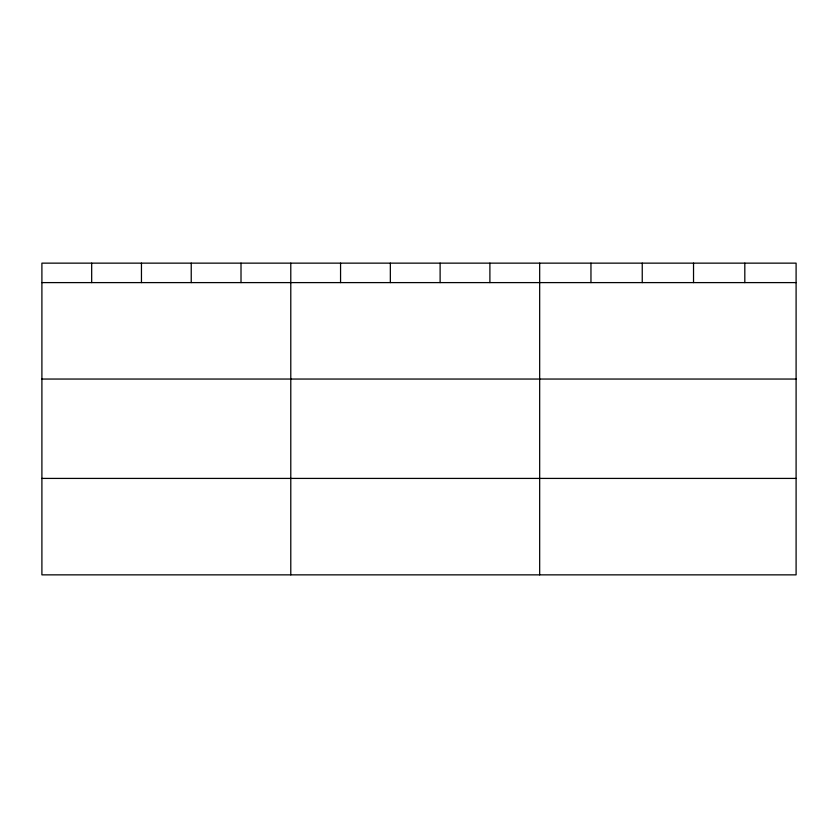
<?xml version="1.0" encoding="UTF-8"?>
<svg xmlns="http://www.w3.org/2000/svg" width="838" height="838" viewBox="0 0 838 838"><rect width="100%" height="100%" fill="white"/><g stroke="black" fill="none" stroke-linecap="round" stroke-linejoin="round"><path stroke-width="1.26" d="M796.1 379.048L796.1 263.142L41.9 263.142L41.9 574.858L796.1 574.858L796.1 379.048L41.9 379.048M41.9 282.605L796.1 282.605M41.9 478.414L796.1 478.414M744.814 263.142L744.814 282.605M693.529 263.142L693.529 282.605M642.243 263.142L642.243 282.605M590.958 263.142L590.958 282.605M539.672 263.142L539.672 574.858M489.895 263.142L489.895 282.605M440.118 263.142L440.118 282.605M390.34 263.142L390.34 282.605M340.563 263.142L340.563 282.605M290.786 263.142L290.786 574.858M241.009 263.142L241.009 282.605M191.232 263.142L191.232 282.605M141.454 263.142L141.454 282.605M91.677 263.142L91.677 282.605"/></g></svg>
